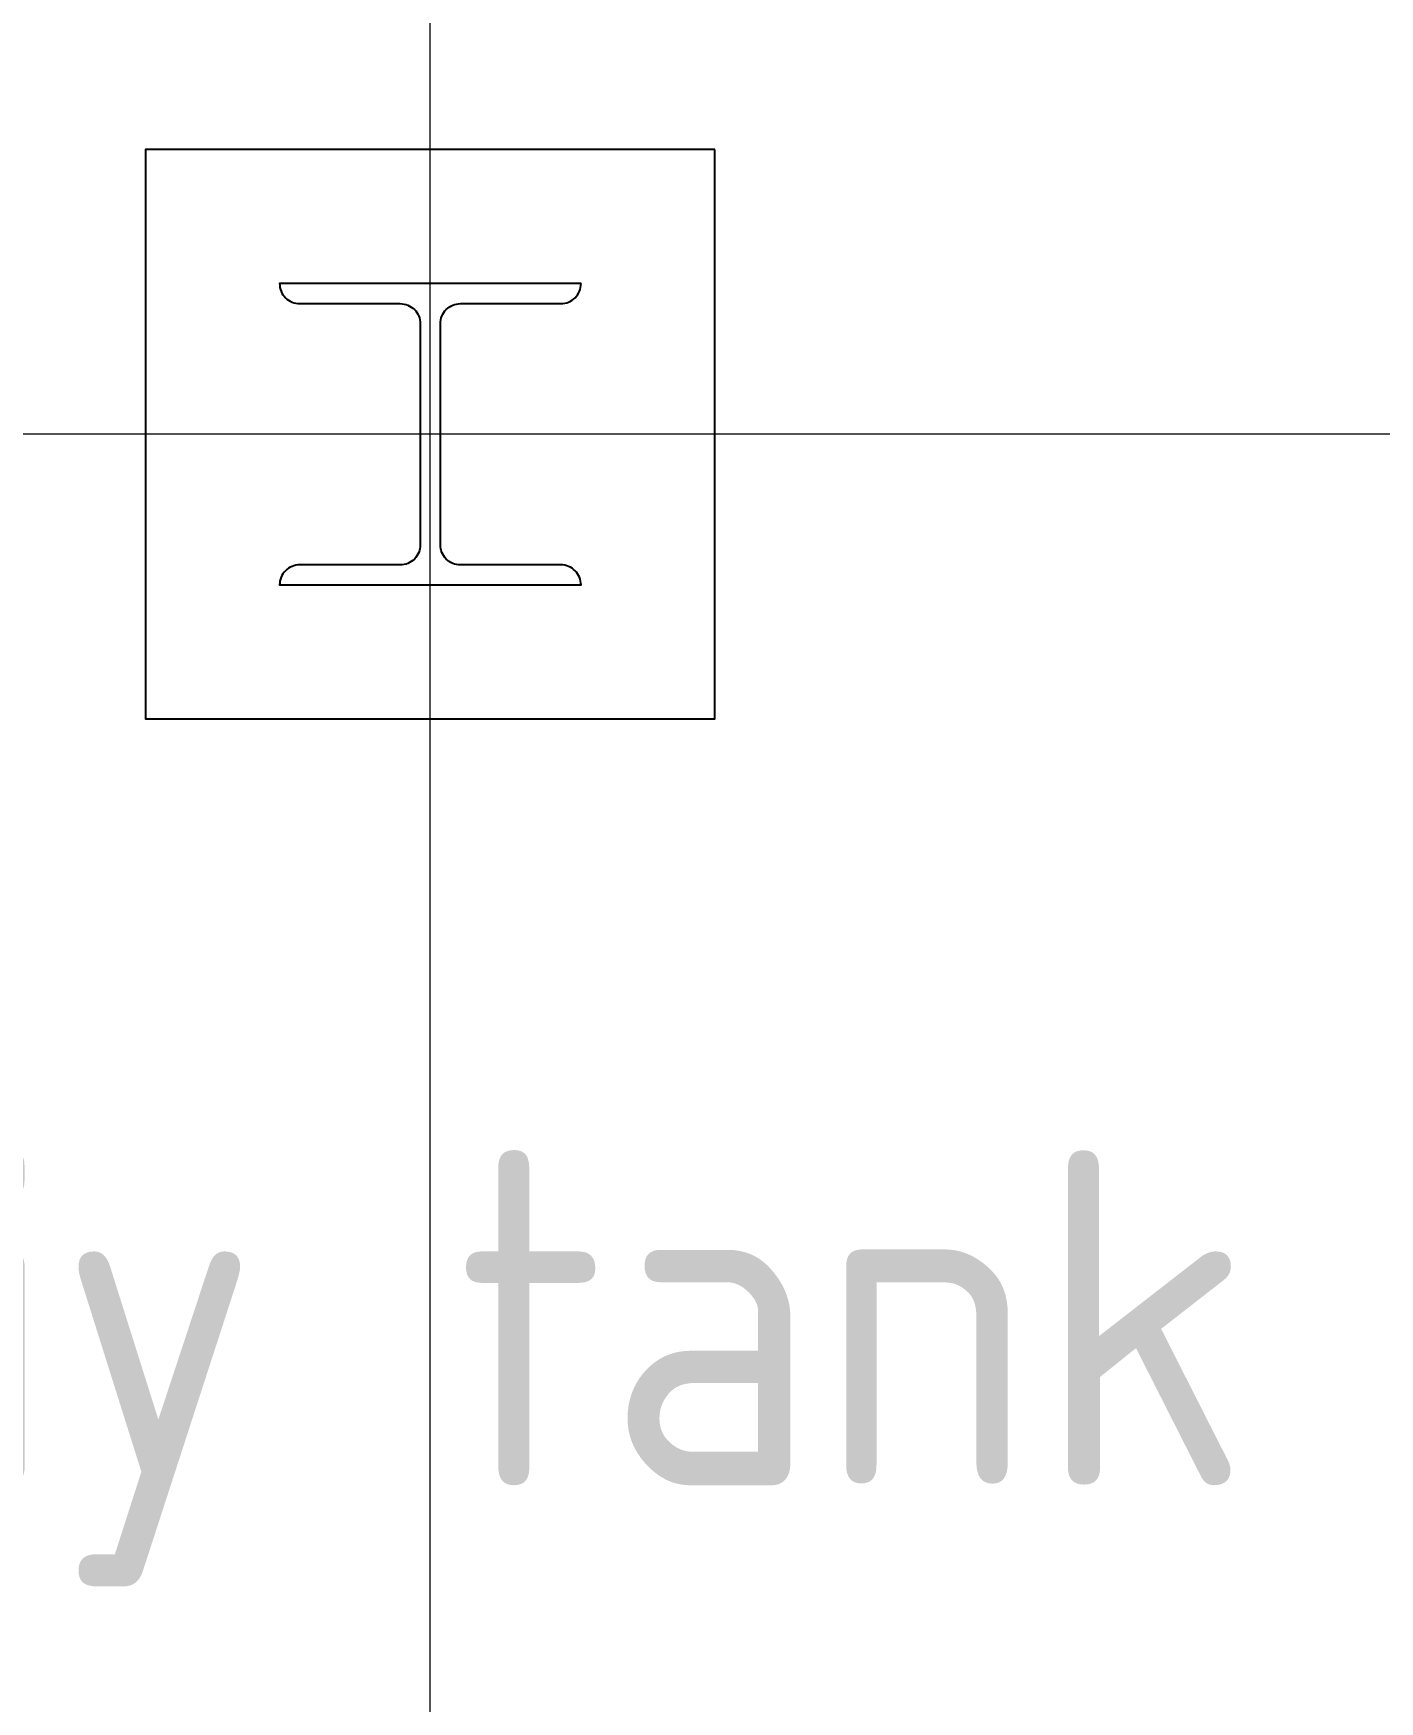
# Model space of a CAD drawing. Extents: x -681219 to -550379, y -242630 to -158199.
# Drawn here: x -644548 to -642538, y -206309 to -203818 of the extents above; entities that cross this region are included whole.
import ezdxf
from ezdxf.lldxf.tags import DXFTag

# ---------------------------------------------------------------- set-up
doc = ezdxf.new("R2010")
doc.units = 0
doc.header["$LTSCALE"] = 1000
for name, color, linetype, lineweight in [('famsun', 7, 'CONTINUOUS', 0), ('text1', 7, 'CONTINUOUS', 0), ('轴网_轴线', 1, 'CENTER2', 0)]:
    doc.layers.add(name, color=color, linetype=linetype, lineweight=lineweight)
doc.layers.add('GY_Bj_Hatch', color=9, linetype='CONTINUOUS')
doc.styles.add('ISOCP', font='isocp.shx', dxfattribs={"bigfont": 'gbcbig.shx'})
tags = doc.linetypes.add('CENTER2', pattern=[28.575, 19.05, -3.175, 3.175, -3.175]).pattern_tags.tags
tags[10:11] = [DXFTag(74, 4), DXFTag(75, 0), DXFTag(340, '0'), DXFTag(46, 0.0), DXFTag(50, 0.0), DXFTag(44, 0.0), DXFTag(45, 0.0)]
tags[8:9] = [DXFTag(74, 4), DXFTag(75, 0), DXFTag(340, '0'), DXFTag(46, 0.0), DXFTag(50, 0.0), DXFTag(44, 0.0), DXFTag(45, 0.0)]
tags[6:7] = [DXFTag(74, 4), DXFTag(75, 0), DXFTag(340, '0'), DXFTag(46, 0.0), DXFTag(50, 0.0), DXFTag(44, 0.0), DXFTag(45, 0.0)]
tags[4:5] = [DXFTag(74, 4), DXFTag(75, 0), DXFTag(340, '0'), DXFTag(46, 0.0), DXFTag(50, 0.0), DXFTag(44, 0.0), DXFTag(45, 0.0)]

# ---------------------------------------------------------------- blocks, each defined once
blk = doc.blocks.new('轴网FB0EDE194AE0F5E0')
at = {"layer": 'GY_Bj_Hatch', "color": 255}
blk.add_lwpolyline([(19575, 22925), (20425, 22925), (20425, 22075), (19575, 22075)], close=True, dxfattribs=at)
blk.add_lwpolyline([(19775, 22725), (20225, 22725, -0.414214), (20195, 22695), (20045, 22695, 0.414214), (20015, 22665), (20015, 22335, 0.414214), (20045, 22305), (20195, 22305, -0.414214), (20225, 22275), (19775, 22275, -0.414214), (19805, 22305), (19955, 22305, 0.414214), (19985, 22335), (19985, 22665, 0.414214), (19955, 22695), (19805, 22695, -0.414214)], format="xyb", close=True, dxfattribs=at)
at = {"layer": '轴网_轴线'}
for p, q in [((20000, -1200), (20000, 23700)), ((-1200, 22500), (44200, 22500))]:
    blk.add_line(p, q, dxfattribs=at)

msp = doc.modelspace()

# ---------------------------------------------------------------- block references
at = {"layer": 'famsun', "xscale": -1}
msp.add_blockref('轴网FB0EDE194AE0F5E0', (-623955.4609, -226916.6983), dxfattribs=at)

# ---------------------------------------------------------------- texts
at = {"layer": 'text1', "ltscale": 20, "insert": (-641215.0591, -205485.5097), "char_height": 500, "attachment_point": 3, "style": 'ISOCP'}
msp.add_mtext_dynamic_manual_height_columns('Liquid daliy tank area', width=16722.717465, gutter_width=355537.5, heights=[0], dxfattribs=at)

doc.saveas('drawing.dxf')
